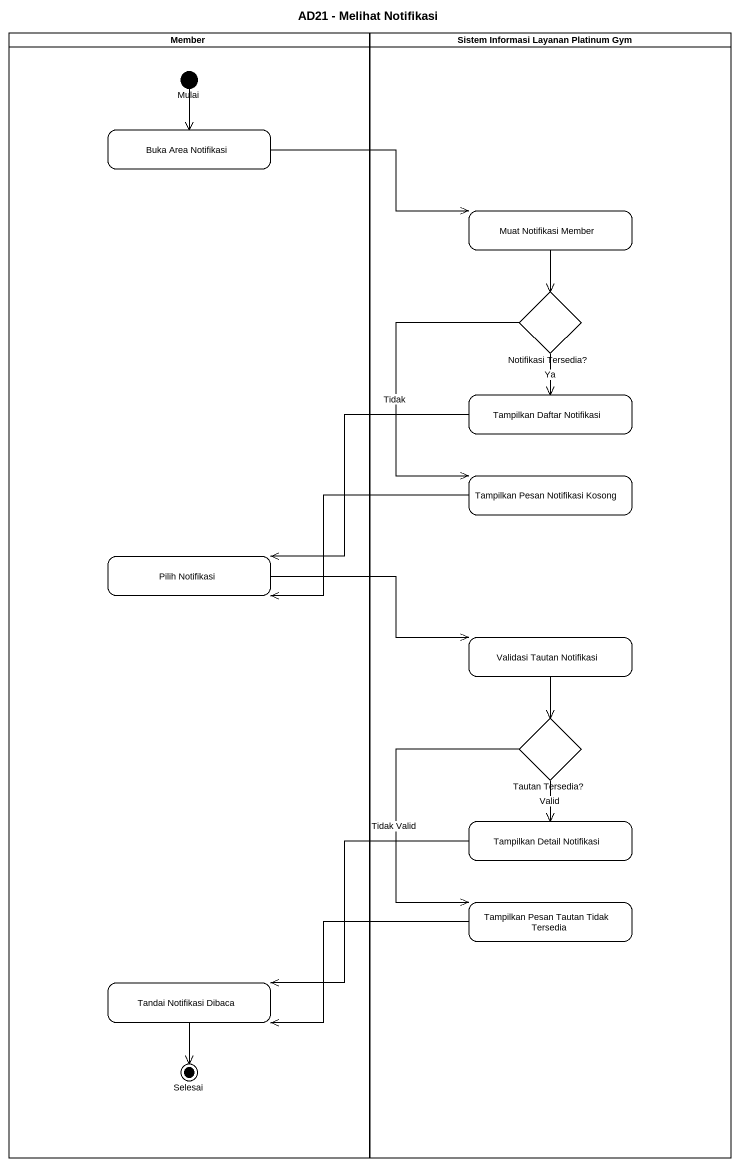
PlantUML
@startuml
title AD21 - Melihat Notifikasi
hide empty description
state Member <<partition>> {
  state Mulai <<start>>
  state "Buka Area Notifikasi" as Buka_Area_Notifikasi
  state "Pilih Notifikasi" as Pilih_Notifikasi
  state "Tandai Notifikasi Dibaca" as Tandai_Notifikasi_Dibaca
  state Selesai <<end>>
}
state "Sistem Informasi Layanan Platinum Gym" as Sistem_Informasi_Layanan <<partition>> {
  state "Muat Notifikasi Member" as Muat_Notifikasi_Member
  state "Notifikasi Tersedia?" as Notifikasi_Tersedia <<choice>>
  state "Tampilkan Daftar Notifikasi" as Tampilkan_Daftar_Notifikasi
  state "Tampilkan Pesan Notifikasi Kosong" as Tampilkan_Pesan_Notifikasi
  state "Validasi Tautan Notifikasi" as Validasi_Tautan_Notifikasi
  state "Tautan Tersedia?" as Tautan_Tersedia <<choice>>
  state "Tampilkan Detail Notifikasi" as Tampilkan_Detail_Notifikasi
  state "Tampilkan Pesan Tautan Tidak Tersedia" as Tampilkan_Pesan_Tautan
}
Mulai --> Buka_Area_Notifikasi
Buka_Area_Notifikasi -right-> Muat_Notifikasi_Member
Muat_Notifikasi_Member --> Notifikasi_Tersedia
Notifikasi_Tersedia --> Tampilkan_Daftar_Notifikasi : Ya
Notifikasi_Tersedia --> Tampilkan_Pesan_Notifikasi : Tidak
Tampilkan_Daftar_Notifikasi -left-> Pilih_Notifikasi
Tampilkan_Pesan_Notifikasi -left-> Pilih_Notifikasi
Pilih_Notifikasi -right-> Validasi_Tautan_Notifikasi
Validasi_Tautan_Notifikasi --> Tautan_Tersedia
Tautan_Tersedia --> Tampilkan_Detail_Notifikasi : Valid
Tautan_Tersedia --> Tampilkan_Pesan_Tautan : Tidak Valid
Tampilkan_Detail_Notifikasi -left-> Tandai_Notifikasi_Dibaca
Tampilkan_Pesan_Tautan -left-> Tandai_Notifikasi_Dibaca
Tandai_Notifikasi_Dibaca --> Selesai
@enduml
